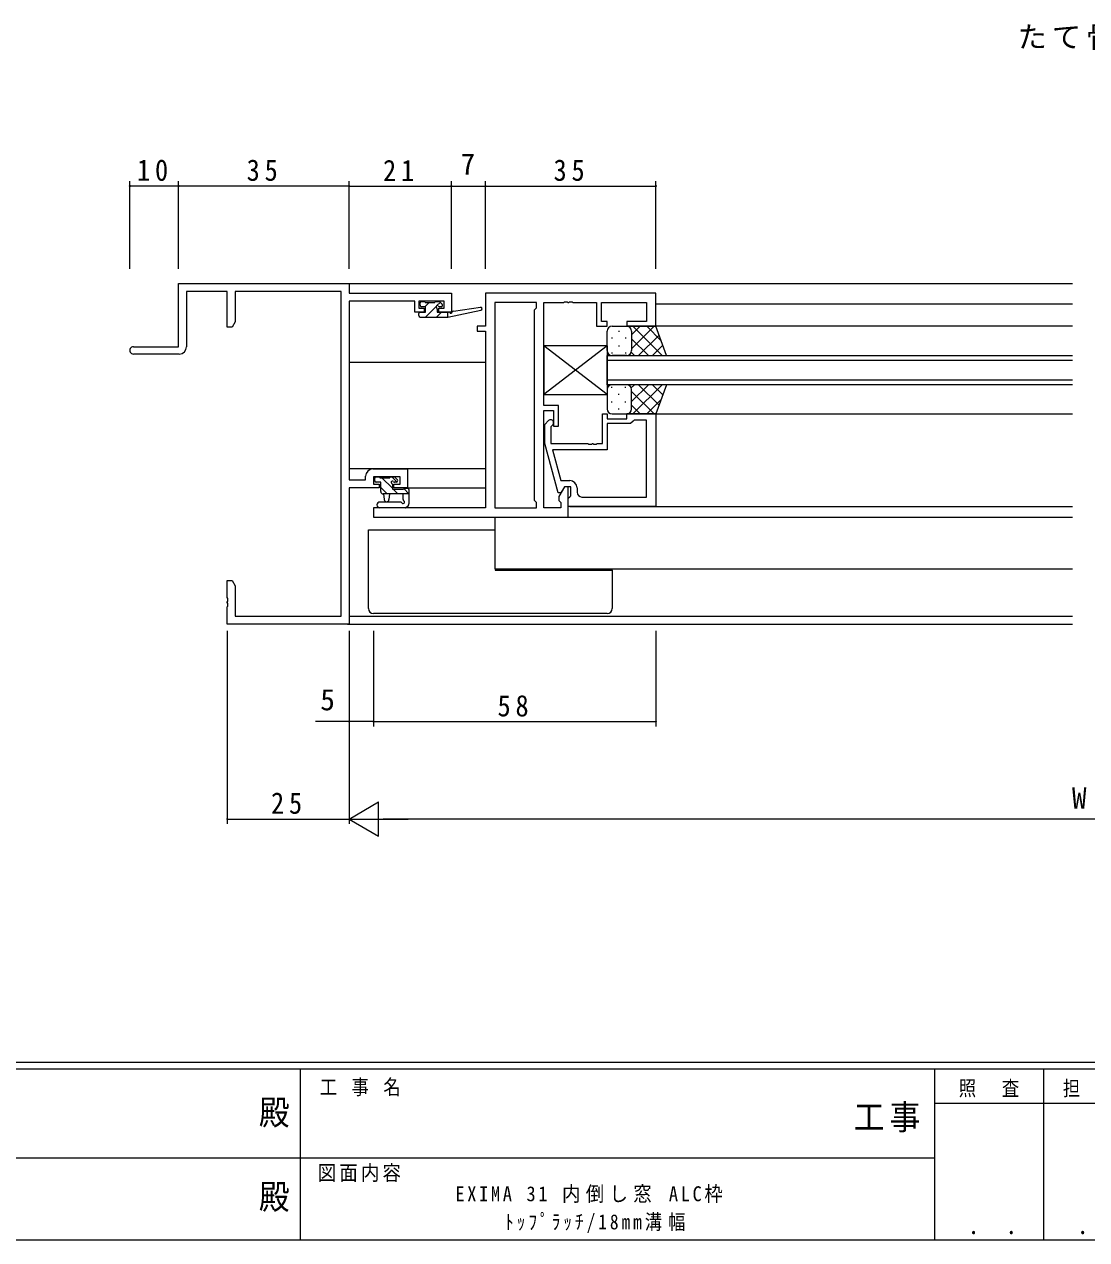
# Model space of a CAD drawing. Units: millimetres on the paper. Extents: x -397 to 397, y -282 to 282.
# Drawn here: x -65.5 to 152.5, y -282.1 to -32.5 of the extents above; entities that cross this region are included whole.
import ezdxf
from ezdxf.enums import TextEntityAlignment as Align

# ---------------------------------------------------------------- set-up
doc = ezdxf.new("R2010")
doc.units = ezdxf.units.MM
for name, color, linetype, lineweight in [('0-1_YKK_ZWAK', 7, 'Continuous', 18), ('0-3_YKK_11', 7, 'Continuous', 18), ('0-4_YKK_12', 2, 'Continuous', 18), ('0-5_YKK_13', 4, 'Continuous', 18), ('0-6_YKK_D', 6, 'Continuous', 18)]:
    doc.layers.add(name, color=color, linetype=linetype, lineweight=lineweight)
doc.layers.add('0-2_USER1', color=7, linetype='Continuous')
doc.styles.add('ＭＳ ゴシック', font='')
doc.styles.get('ＭＳ ゴシック').set_extended_font_data('MS Gothic')

msp = doc.modelspace()

# ---------------------------------------------------------------- linework, layer by layer
at = {"layer": '0-1_YKK_ZWAK'}
for p, q in [((376.092, -245.688), (-393.908, -245.688)), ((338.292, -247.088), (-393.908, -247.088)), ((-8.908, -247.088), (-8.908, -282.088)), ((121.292, -247.088), (121.292, -282.088)), ((143.692, -247.088), (143.692, -282.088)), ((189.476, -254.087), (121.292, -254.087)), ((-136.308, -265.287), (-7.508, -265.287)), ((-7.508, -265.287), (121.292, -265.287)), ((-393.908, -282.088), (338.292, -282.088))]:
    msp.add_line(p, q, dxfattribs=at)
at = {"layer": '0-3_YKK_11'}
for p, q in [((-33.88, -85.688), (1.12, -85.688)), ((-33.88, -98.688), (-33.88, -85.688)), ((-32.25, -87.318), (-32.25, -98.688)), ((-23.88, -87.318), (-32.25, -87.318)), ((-23.88, -94.688), (-23.88, -87.318)), ((-22.25, -87.318), (-22.25, -93.596)), ((-0.51, -87.318), (-22.25, -87.318)), ((-0.51, -154.058), (-0.51, -87.318)), ((1.12, -85.688), (1.12, -87.688)), ((1.12, -87.688), (22.12, -87.688)), ((1.12, -89.318), (1.12, -126.058)), ((14.62, -89.318), (1.12, -89.318)), ((14.62, -91.588), (14.62, -89.318)), ((15.42, -89.318), (15.42, -90.788)), ((20.62, -89.318), (15.42, -89.318)), ((20.62, -90.788), (20.62, -89.318)), ((22.12, -87.688), (22.12, -91.588)), ((29.12, -87.688), (29.12, -94.488)), ((64.12, -87.688), (29.12, -87.688)), ((31.05, -89.618), (31.05, -131.758)), ((39.62, -89.618), (31.05, -89.618)), ((31.05, -89.618), (31.05, -131.758)), ((39.62, -90.688), (39.62, -89.618)), ((41.12, -89.618), (45.162, -89.618)), ((41.12, -110.788), (41.12, -89.618)), ((45.162, -89.618), (45.345, -89.498)), ((45.345, -89.498), (45.895, -89.498)), ((45.895, -89.498), (46.078, -89.618)), ((46.078, -89.618), (46.162, -89.618)), ((46.162, -89.618), (46.345, -89.498)), ((46.345, -89.498), (46.895, -89.498)), ((46.895, -89.498), (47.078, -89.618)), ((47.078, -89.618), (51.92, -89.618)), ((51.92, -89.618), (51.92, -94.488)), ((52.92, -89.618), (62.19, -89.618)), ((52.92, -93.488), (52.92, -89.618)), ((62.19, -89.618), (62.19, -93.488)), ((64.12, -94.488), (64.12, -87.688)), ((16.52, -91.588), (14.62, -91.588)), ((15.42, -90.788), (16.52, -90.788)), ((16.52, -90.788), (16.52, -91.588)), ((19.52, -90.788), (20.62, -90.788)), ((19.52, -91.588), (19.52, -90.788)), ((22.12, -91.588), (19.52, -91.588)), ((39.19, -91.118), (39.62, -90.688)), ((39.19, -130.258), (39.19, -91.118)), ((-22.88, -94.688), (-23.88, -94.688)), ((-22.25, -93.596), (-22.88, -94.688)), ((27.42, -94.488), (27.42, -95.488)), ((29.12, -94.488), (27.42, -94.488)), ((51.92, -94.488), (54.12, -94.488)), ((54.12, -93.488), (52.92, -93.488)), ((54.12, -94.488), (54.12, -93.488)), ((58.12, -93.488), (58.12, -94.488)), ((62.19, -93.488), (58.12, -93.488)), ((58.12, -94.488), (64.12, -94.488)), ((27.42, -95.488), (29.12, -95.488)), ((29.12, -95.488), (29.12, -131.758)), ((-43.13, -98.688), (-33.88, -98.688)), ((-33.75, -100.188), (-43.13, -100.188)), ((44.12, -110.788), (41.12, -110.788)), ((41.12, -111.788), (43.12, -111.788)), ((41.12, -131.758), (41.12, -111.788)), ((43.12, -111.788), (43.12, -114.988)), ((44.12, -114.988), (44.12, -110.788)), ((41.32, -114.639), (42.096, -113.863)), ((41.32, -118.584), (41.32, -114.639)), ((42.944, -114.712), (42.52, -115.136)), ((53.12, -112.487), (54.12, -112.487)), ((53.12, -118.587), (53.12, -112.487)), ((54.12, -112.487), (54.12, -113.487)), ((54.12, -113.487), (58.12, -113.487)), ((54.12, -114.487), (54.12, -119.887)), ((58.92, -114.487), (54.12, -114.487)), ((58.12, -112.487), (64.12, -112.487)), ((58.12, -113.487), (58.12, -112.487)), ((59.42, -113.987), (58.92, -114.487)), ((59.62, -113.787), (59.42, -113.987)), ((62.19, -113.787), (59.62, -113.787)), ((62.19, -129.557), (62.19, -113.787)), ((62.19, -129.557), (62.19, -113.787)), ((64.12, -112.487), (64.12, -131.487)), ((42.52, -115.136), (42.52, -118.587)), ((43.12, -114.988), (44.12, -114.988)), ((44.027, -128.687), (41.32, -118.584)), ((42.52, -118.587), (50.162, -118.587)), ((50.162, -118.587), (50.345, -118.707)), ((50.345, -118.707), (50.895, -118.707)), ((50.895, -118.707), (51.078, -118.587)), ((51.078, -118.587), (51.162, -118.587)), ((51.162, -118.587), (51.345, -118.707)), ((51.345, -118.707), (51.895, -118.707)), ((51.895, -118.707), (52.078, -118.587)), ((52.078, -118.587), (53.12, -118.587)), ((42.911, -119.887), (44.599, -126.187)), ((54.12, -119.887), (42.911, -119.887)), ((6.02, -123.788), (13.12, -123.788)), ((13.12, -123.788), (13.12, -127.688)), ((1.12, -126.058), (4.52, -126.058)), ((4.52, -126.058), (4.52, -125.288)), ((6.15, -125.418), (6.15, -126.888)), ((11.62, -125.418), (6.15, -125.418)), ((6.15, -126.888), (7.32, -126.888)), ((7.32, -126.888), (7.32, -127.688)), ((10.32, -126.888), (11.62, -126.888)), ((10.32, -127.688), (10.32, -126.888)), ((11.62, -126.888), (11.62, -125.418)), ((44.599, -126.187), (46.42, -126.187)), ((1.12, -127.688), (1.12, -155.688)), ((7.32, -127.688), (1.12, -127.688)), ((13.12, -127.688), (10.32, -127.688)), ((44.627, -128.687), (44.027, -128.687)), ((45.32, -127.488), (44.19, -129.445)), ((44.19, -129.445), (44.19, -130.258)), ((45.32, -127.487), (44.627, -128.687)), ((46.62, -127.487), (45.32, -127.487)), ((46.12, -127.488), (45.32, -127.488)), ((46.12, -133.688), (46.12, -127.488)), ((46.12, -129.787), (46.42, -129.487)), ((46.12, -131.487), (46.12, -129.787)), ((46.42, -129.487), (46.62, -129.287)), ((46.62, -129.287), (46.62, -127.487)), ((47.92, -127.687), (47.92, -128.557)), ((48.92, -129.557), (62.19, -129.557)), ((6.12, -131.758), (6.12, -133.688)), ((29.12, -131.758), (6.12, -131.758)), ((31.05, -131.758), (39.62, -131.758)), ((39.62, -130.688), (39.19, -130.258)), ((39.62, -131.758), (39.62, -130.688)), ((44.62, -131.758), (41.12, -131.758)), ((44.19, -130.258), (44.62, -130.688)), ((44.62, -130.688), (44.62, -131.758)), ((64.12, -131.487), (46.12, -131.487)), ((6.12, -133.688), (46.12, -133.688)), ((-23.88, -146.688), (-22.88, -146.688)), ((-23.88, -150.229), (-23.88, -146.688)), ((-22.88, -146.688), (-22.25, -147.779)), ((-22.25, -147.779), (-22.25, -154.058)), ((-23.76, -150.413), (-23.88, -150.229)), ((-23.88, -151.146), (-23.76, -150.963)), ((-23.88, -151.229), (-23.88, -151.146)), ((-23.76, -151.413), (-23.88, -151.229)), ((-23.88, -152.146), (-23.76, -151.963)), ((-23.88, -155.688), (-23.88, -152.146)), ((-23.76, -150.963), (-23.76, -150.413)), ((-23.76, -151.963), (-23.76, -151.413)), ((-22.25, -154.058), (-0.51, -154.058)), ((1.12, -155.688), (-23.88, -155.688))]:
    msp.add_line(p, q, dxfattribs=at)
for centre, radius, start, end in [((-43.13, -99.438), 0.75, 89.99999, 270.00001), ((-33.75, -98.688), 1.5, 270.00001, 359.99999), ((42.52, -114.287), 0.6, 314.99999, 135.00001), ((6.02, -125.288), 1.5, 90.00001, 179.99999), ((46.42, -127.687), 1.5, 0.00001, 89.99999), ((48.92, -128.557), 1, 180.00001, 269.99999)]:
    msp.add_arc(centre, radius, start, end, dxfattribs=at)
at = {"layer": '0-4_YKK_12'}
for p, q in [((0.82, -85.688), (149.62, -85.688)), ((64.12, -89.888), (149.62, -89.888)), ((149.62, -94.488), (63.62, -94.488)), ((1.12, -101.888), (29.12, -101.888)), ((54.119, -100.488), (149.62, -100.488)), ((54.119, -106.488), (54.119, -100.488)), ((149.62, -101.488), (54.119, -101.488)), ((54.119, -105.488), (149.62, -105.488)), ((149.62, -106.488), (54.119, -106.488)), ((63.82, -112.487), (149.62, -112.487)), ((29.12, -123.788), (1.12, -123.788)), ((12.82, -127.688), (29.12, -127.688)), ((46.42, -131.488), (149.62, -131.488)), ((31.05, -133.688), (31.05, -144.287)), ((45.606, -133.688), (149.62, -133.688)), ((31.05, -144.287), (149.62, -144.287)), ((1.12, -154.058), (149.62, -154.058)), ((0.82, -155.688), (149.62, -155.688))]:
    msp.add_line(p, q, dxfattribs=at)
at = {"layer": '0-5_YKK_13'}
for p, q in [((15.72, -90.188), (15.72, -89.688)), ((16.02, -89.388), (16.52, -89.388)), ((17.578, -89.588), (16.678, -90.488)), ((16.72, -89.588), (18.72, -89.588)), ((18.92, -89.388), (19.52, -89.388)), ((19.834, -89.577), (19.168, -90.243)), ((19.732, -89.476), (20.232, -89.976)), ((15.42, -92.288), (15.42, -91.888)), ((15.72, -91.588), (16.82, -91.588)), ((18.975, -90.436), (16.824, -92.588)), ((20.069, -91.588), (19.069, -92.588)), ((20.02, -90.488), (19.681, -90.488)), ((21.418, -92.588), (28.179, -91.181)), ((21.418, -91.588), (21.505, -91.574)), ((21.418, -92.588), (21.418, -91.588)), ((22.532, -91.414), (28.074, -90.591)), ((15.72, -92.588), (21.418, -92.588)), ((21.418, -92.484), (21.314, -92.588)), ((55.12, -94.488), (58.12, -94.488)), ((64.12, -94.488), (58.12, -94.488)), ((59.12, -96.28), (60.912, -94.488)), ((59.12, -99.109), (63.74, -94.488)), ((59.388, -94.488), (65.388, -100.488)), ((62.216, -94.488), (65.177, -97.449)), ((66.263, -100.488), (64.12, -94.488)), ((54.12, -99.488), (54.12, -95.488)), ((55.068, -96.823), (55.068, -97.023)), ((56.483, -95.408), (56.483, -95.608)), ((57.898, -96.823), (57.898, -97.023)), ((59.12, -95.488), (59.12, -99.088)), ((59.12, -95.888), (59.12, -99.488)), ((59.12, -97.048), (62.56, -100.488)), ((60.568, -100.488), (64.764, -96.292)), ((54.12, -98.487), (41.12, -98.487)), ((41.12, -98.487), (41.12, -108.487)), ((54.12, -98.487), (41.12, -108.487)), ((54.12, -108.487), (41.12, -98.487)), ((54.12, -98.487), (54.12, -108.487)), ((56.483, -98.438), (56.483, -98.638)), ((59.063, -99.82), (59.731, -100.488)), ((63.397, -100.488), (65.509, -98.376)), ((55.068, -99.853), (55.068, -100.053)), ((58.12, -100.488), (55.12, -100.488)), ((57.898, -99.853), (57.898, -100.053)), ((58.12, -100.488), (66.263, -100.488)), ((55.068, -107.123), (55.068, -106.923)), ((58.12, -106.488), (55.12, -106.488)), ((57.898, -107.123), (57.898, -106.923)), ((66.263, -106.488), (58.12, -106.488)), ((59.063, -107.156), (59.731, -106.488)), ((59.12, -109.928), (62.56, -106.488)), ((59.388, -112.488), (65.388, -106.488)), ((60.568, -106.488), (64.764, -110.684)), ((63.397, -106.488), (65.508, -108.6)), ((66.263, -106.488), (64.12, -112.488)), ((41.12, -108.487), (54.12, -108.487)), ((54.12, -107.488), (54.12, -111.488)), ((56.483, -108.538), (56.483, -108.338)), ((59.12, -111.088), (59.12, -107.488)), ((59.12, -107.868), (63.74, -112.488)), ((59.12, -111.488), (59.12, -107.888)), ((62.216, -112.488), (65.177, -109.527)), ((55.068, -110.153), (55.068, -109.953)), ((56.483, -111.568), (56.483, -111.368)), ((57.898, -110.153), (57.898, -109.953)), ((59.12, -110.696), (60.912, -112.488)), ((55.12, -112.488), (58.12, -112.488)), ((64.12, -112.488), (58.12, -112.488)), ((6.42, -126.218), (6.42, -125.718)), ((6.72, -125.418), (7.22, -125.418)), ((7.62, -126.518), (6.72, -126.518)), ((7.42, -125.618), (9.52, -125.618)), ((7.62, -128.418), (7.62, -126.518)), ((10.02, -127.772), (7.866, -125.618)), ((9.72, -125.418), (10.32, -125.418)), ((10.97, -126.477), (9.911, -125.418)), ((10.82, -126.518), (10.481, -126.518)), ((10.532, -125.506), (11.032, -126.006)), ((8.921, -128.918), (7.62, -127.617)), ((13.42, -128.918), (8.12, -128.918)), ((8.22, -128.918), (8.322, -130.062)), ((9.42, -128.918), (9.318, -130.062)), ((11.166, -128.918), (10.166, -127.918)), ((12.22, -130.098), (12.22, -128.918)), ((13.411, -128.918), (12.335, -127.842)), ((12.52, -127.718), (13.12, -127.718)), ((13.42, -128.018), (13.42, -130.98)), ((11.684, -130.588), (7.436, -130.588)), ((12.615, -131.788), (7.436, -131.788)), ((12.805, -131.72), (13.236, -131.368)), ((5.12, -136.288), (6.12, -136.288)), ((5.12, -152.488), (5.12, -136.288)), ((6.12, -136.288), (31.05, -136.288)), ((31.12, -144.287), (31.12, -144.588)), ((31.12, -144.588), (54.12, -144.588)), ((31.217, -144.588), (31.238, -144.512)), ((31.238, -144.512), (31.258, -144.287)), ((55.12, -144.588), (55.12, -144.287)), ((54.12, -153.488), (6.12, -153.488))]:
    msp.add_line(p, q, dxfattribs=at)
for points in [[(16.82, -91.588), (16.82, -90.488), (16.02, -90.488)], [(19.22, -90.949), (19.22, -91.588), (21.418, -91.588)], [(10.02, -126.979), (10.02, -127.918), (12.32, -127.918)], [(54.12, -144.588), (55.12, -144.588), (55.12, -152.488)]]:
    msp.add_lwpolyline(points, dxfattribs=at)
for centre, radius, start, end in [((16.02, -89.688), 0.3, 90, 180), ((16.52, -89.588), 0.2, 0, 90), ((18.92, -89.588), 0.2, 90, 180), ((19.52, -89.688), 0.3, 45, 90), ((15.72, -91.888), 0.3, 90, 180), ((15.72, -92.288), 0.3, 180, 270), ((16.02, -90.188), 0.3, 180, 270), ((19.22, -90.488), 0.25, 33.05573, 236.94427), ((18.92, -90.949), 0.3, 0, 56.94427), ((19.681, -90.188), 0.3, 213.05573, 270), ((20.02, -90.188), 0.3, 270, 45), ((21.553, -91.87), 0.3, 39.19754, 99.19754), ((22.018, -91.491), 0.3, 219.19754, 338.44936), ((22.576, -91.711), 0.3, 98.44936, 158.44936), ((28.118, -90.888), 0.3, 281.74981, 98.44936), ((55.12, -95.488), 1, 90, 180), ((58.12, -95.488), 1, 0, 90), ((58.12, -95.488), 1, 0, 90), ((55.12, -99.488), 1, 180, 270), ((58.12, -99.488), 1, 270, 0), ((58.12, -99.488), 1, 270, 0), ((55.12, -107.488), 1, 90, 180), ((58.12, -107.488), 1, 0, 90), ((58.12, -107.488), 1, 0, 90), ((55.12, -111.488), 1, 180, 270), ((58.12, -111.488), 1, 270, 0), ((58.12, -111.488), 1, 270, 0), ((6.72, -125.718), 0.3, 90, 180), ((6.72, -126.218), 0.3, 180, 270), ((7.22, -125.618), 0.2, 0, 90), ((9.72, -125.618), 0.2, 90, 180), ((10.02, -126.518), 0.25, 33.05573, 236.94427), ((9.72, -126.979), 0.3, 0, 56.94427), ((10.481, -126.218), 0.3, 213.05573, 270), ((10.32, -125.718), 0.3, 45, 90), ((10.82, -126.218), 0.3, 270, 45), ((8.12, -128.418), 0.5, 180, 270), ((12.52, -127.918), 0.2, 90, 180), ((13.12, -128.018), 0.3, 0, 90), ((7.436, -131.188), 0.6, 90, 270), ((8.82, -130.018), 0.5, 185.09207, 354.90793), ((11.684, -130.888), 0.3, 26.74368, 90), ((12.22, -130.618), 0.3, 206.74368, 60), ((12.52, -130.098), 0.3, 180, 240), ((12.615, -131.488), 0.3, 270, 309.23454), ((12.92, -130.98), 0.5, 309.23454, 0), ((6.12, -152.488), 1, 180, 270), ((54.12, -152.488), 1, 270, 0)]:
    msp.add_arc(centre, radius, start, end, dxfattribs=at)
at = {"layer": '0-6_YKK_D'}
for p, q in [((-43.88, -82.688), (-43.88, -64.688)), ((-33.88, -82.688), (-33.88, -64.688)), ((-33.88, -82.688), (-33.88, -64.688)), ((1.12, -82.688), (1.12, -64.688)), ((1.12, -82.688), (1.12, -64.688)), ((22.12, -82.688), (22.12, -64.688)), ((22.12, -82.688), (22.12, -64.688)), ((29.12, -82.688), (29.12, -64.688)), ((29.12, -82.688), (29.12, -64.688)), ((64.12, -82.688), (64.12, -64.688)), ((-33.88, -65.688), (-43.88, -65.688)), ((1.12, -65.688), (-33.88, -65.688)), ((1.12, -65.688), (22.12, -65.688)), ((22.12, -65.688), (29.12, -65.688)), ((29.12, -65.688), (64.12, -65.688)), ((-23.88, -157.058), (-23.88, -196.688)), ((1.12, -157.058), (1.12, -176.688)), ((1.12, -157.058), (1.12, -196.688)), ((1.12, -157.058), (1.12, -196.688)), ((6.12, -157.058), (6.12, -176.688)), ((6.12, -157.058), (6.12, -176.688)), ((64.12, -157.058), (64.12, -176.688)), ((1.12, -175.688), (-5.78, -175.688)), ((6.12, -175.688), (1.12, -175.688)), ((6.12, -175.688), (64.12, -175.688)), ((1.12, -195.688), (7.182, -192.188)), ((7.182, -199.188), (7.182, -192.188)), ((-23.88, -195.688), (1.12, -195.688)), ((1.12, -195.688), (13.244, -195.688)), ((1.12, -195.688), (7.182, -199.188)), ((294.12, -195.688), (8.12, -195.688))]:
    msp.add_line(p, q, dxfattribs=at)
for centre, start, end in [((-43.88, -65.688), 0, 180), ((-43.88, -65.688), 180, 0), ((-33.88, -65.688), 0, 180), ((-33.88, -65.688), 0, 180), ((-33.88, -65.688), 180, 0), ((-33.88, -65.688), 180, 0), ((1.12, -65.688), 0, 180), ((1.12, -65.688), 0, 180), ((1.12, -65.688), 180, 0), ((1.12, -65.688), 180, 0), ((22.12, -65.688), 0, 180), ((22.12, -65.688), 0, 180), ((22.12, -65.688), 180, 0), ((22.12, -65.688), 180, 0), ((29.12, -65.688), 0, 180), ((29.12, -65.688), 0, 180), ((29.12, -65.688), 180, 0), ((29.12, -65.688), 180, 0), ((64.12, -65.688), 0, 180), ((64.12, -65.688), 180, 0), ((1.12, -175.688), 0, 180), ((1.12, -175.688), 180, 0), ((6.12, -175.688), 0, 180), ((6.12, -175.688), 0, 180), ((6.12, -175.688), 180, 0), ((6.12, -175.688), 180, 0), ((64.12, -175.688), 0, 180), ((64.12, -175.688), 180, 0), ((-23.88, -195.688), 0, 180), ((-23.88, -195.688), 180, 0)]:
    msp.add_arc(centre, 0.106, start, end, dxfattribs=at)

# ---------------------------------------------------------------- texts
at = {"layer": '0-1_YKK_ZWAK', "style": 'ＭＳ ゴシック', "width": 0.9}
for p in [(-17.39, -260.044), (-17.39, -277.365)]:
    msp.add_text('殿', height=5.132, dxfattribs=at).set_placement(p, align=Align.BOTTOM_LEFT)
at = {"layer": '0-1_YKK_ZWAK', "attachment_point": 7, "style": 'ＭＳ ゴシック'}
for s, insert, char_height in [('\\T1.22;\\W0.85;工\\~事\\~名', (-4.896, -252.62), 3.079), ('\\T1.24;\\W0.85;照\\~\\~査', (126.281, -252.868), 3.079), ('\\T1.24;\\W0.85;担\\~\\~当', (147.646, -252.868), 3.079), ('\\T1.17;\\W0.9;工事', (104.723, -260.044), 5.132), ('\\T1.17;\\W0.9;図面内容', (-5.291, -270.236), 3.079), ('\\T1.24;\\W0.85;\\~．\\~．', (125.747, -281.034), 3.592), ('\\T1.24;\\W0.85;\\~．\\~．', (148.147, -281.034), 3.592)]:
    msp.add_mtext(s, dxfattribs=dict(at, insert=insert, char_height=char_height))
at = {"layer": '0-2_USER1', "attachment_point": 7, "style": 'ＭＳ ゴシック'}
for s, insert, char_height in [('\\T1.17;たて骨', (138.365, -37.736), 4.399), ('\\T1.29;\\W0.9;EXIMA\\~31\\~内倒し窓\\~ALC枠', (22.949, -274.537), 3.079), ('\\T1.34;\\W0.85;ﾄｯﾌﾟﾗｯﾁ/18mm溝幅', (33.149, -280.712), 3.079)]:
    msp.add_mtext(s, dxfattribs=dict(at, insert=insert, char_height=char_height))
at = {"layer": '0-6_YKK_D', "color": 7, "style": 'ＭＳ ゴシック'}
for s, p in [('7', (24.02, -64.688)), ('5', (-4.78, -174.688)), ('W', (149.52, -194.888))]:
    msp.add_text(s, height=4.399, dxfattribs=at).set_placement(p, align=Align.BOTTOM_LEFT)
at = {"layer": '0-6_YKK_D', "color": 7, "char_height": 4.399, "attachment_point": 7, "style": 'ＭＳ ゴシック'}
for s, insert in [('\\T1.37;\\W0.9;10', (-42.4, -64.688)), ('\\T1.37;\\W0.9;35', (-19.9, -64.688)), ('\\T1.37;\\W0.9;21', (8.1, -64.688)), ('\\T1.37;\\W0.9;35', (43.1, -64.688)), ('\\T1.37;\\W0.9;58', (31.6, -174.688)), ('\\T1.37;\\W0.9;25', (-14.9, -194.688))]:
    msp.add_mtext(s, dxfattribs=dict(at, insert=insert))

doc.saveas('drawing.dxf')
